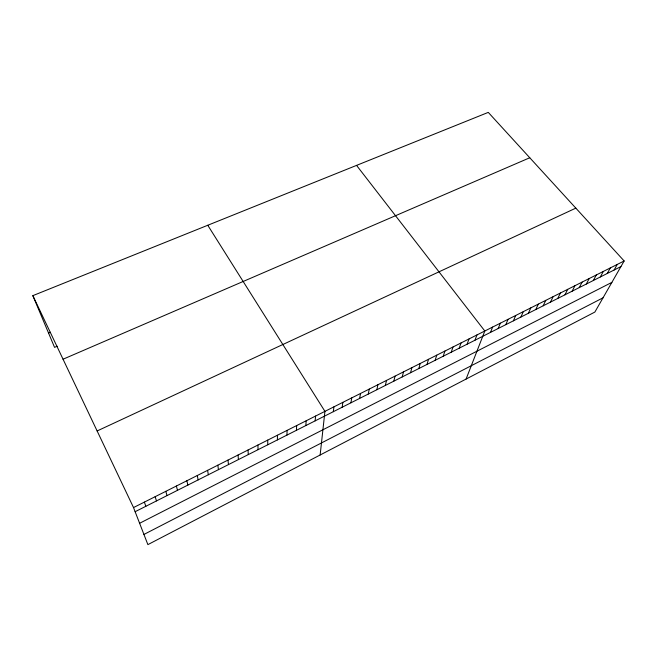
<?xml version="1.0" encoding="UTF-8"?>
<svg xmlns="http://www.w3.org/2000/svg" width="657" height="657" viewBox="0 0 657 657"><rect width="100%" height="100%" fill="white"/><g stroke="black" fill="none" stroke-linecap="round" stroke-linejoin="round"><path stroke-width="0.99" d="M277.41 439.903L277.443 435.23M286.961 435.082L287.093 430.376M296.43 430.302L296.668 425.564M305.834 425.564L306.17 420.792M315.155 420.858L315.59 416.053M320.14 454.997L324.936 411.356L207.76 225.261M333.313 411.693L333.937 406.839M342.157 407.233L342.864 402.347M350.928 402.807L351.733 397.896M359.634 398.413L360.529 393.469M368.273 394.052L369.25 389.084M376.855 389.724L377.915 384.731M385.363 385.429L386.513 380.411M393.814 381.167L395.046 376.124M402.199 376.937L403.513 371.87M410.526 372.741L411.914 367.641M418.788 368.569L420.258 363.452M426.984 364.43L428.536 359.289M435.131 360.323L436.757 355.158M443.212 356.242L444.912 351.06M451.236 352.193L453.01 346.986M459.202 348.177L461.05 342.946M467.111 344.186L469.032 338.938M474.962 340.227L476.949 334.955M466.092 379.056L484.817 330.997L356.554 165.392M490.5 332.385L492.627 327.071M498.178 328.508L500.379 323.178M505.808 324.657L508.075 319.31M513.388 320.838L515.72 315.467M520.911 317.035L523.309 311.656M528.384 313.266L530.84 307.87M535.8 309.529L538.321 304.109M543.167 305.809L545.753 300.372M550.484 302.121L553.128 296.668M557.744 298.45L560.454 292.981M564.963 294.812L567.73 289.326M572.132 291.199L574.949 285.696M579.244 287.602L582.127 282.091M586.315 284.038L589.247 278.511M593.328 280.498L596.326 274.954M600.301 276.975L603.356 271.423M607.232 273.484L610.337 267.916M614.106 270.011L617.268 264.434M624.15 260.969L594.864 312.059L147.882 544.62L133.519 507.565L32.85 295.65L488.274 112.38L624.15 260.969L133.519 507.565M143.932 534.445L603.019 297.826M139.604 523.276L611.881 282.379M135.12 511.704L620.939 266.57M97.129 430.959L575.836 208.129M63.047 359.223L529.772 157.754M57.225 346.231L54.556 347.364L32.85 295.65M48.536 333.025L50.367 332.261M144.376 502.112L145.846 506.284M155.134 496.7L156.481 500.921M165.81 491.337L167.026 495.6M176.388 486.024L177.48 490.327M186.875 480.752L187.853 485.096M197.281 475.52L198.135 479.906M207.596 470.338L208.335 474.756M217.82 465.197L218.444 469.656M227.963 460.097L228.472 464.598M238.023 455.038L238.425 459.58M248.001 450.029L248.289 454.595M257.897 445.052L258.07 449.659M267.711 440.124L267.777 444.764"/></g></svg>
